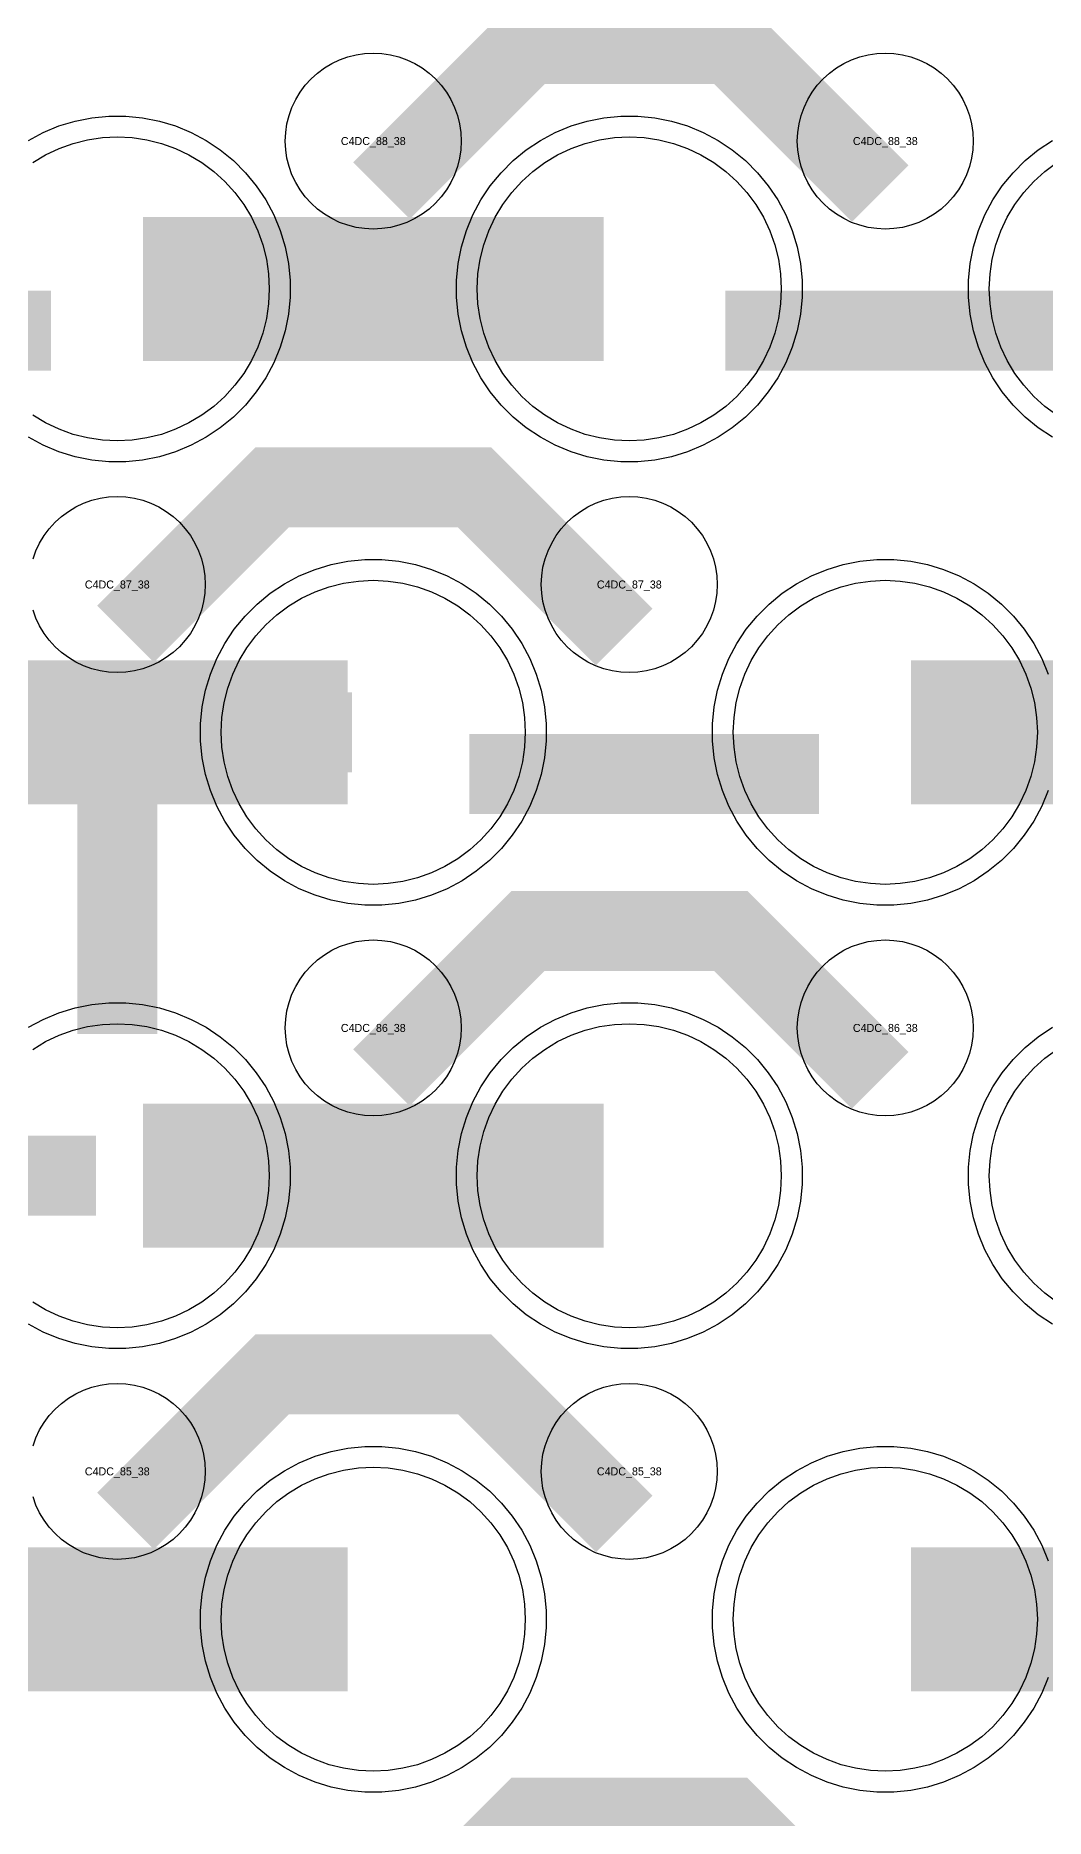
# Model space of a CAD drawing. Extents: x -11880 to 11880, y -14992 to 14992.
# Drawn here: x 134 to 450, y -3124 to -2567 of the extents above; entities that cross this region are included whole.
import ezdxf
from ezdxf.enums import TextEntityAlignment as Align

# ---------------------------------------------------------------- set-up
doc = ezdxf.new("R2010")
doc.units = 0
doc.header["$MEASUREMENT"] = 0
for name, color, linetype in [('GDS_775_DT_237', 138, 'CONTINUOUS'), ('RDL1_FS', 34, 'CONTINUOUS'), ('RDL_BS', 160, 'CONTINUOUS')]:
    doc.layers.add(name, color=color, linetype=linetype)

msp = doc.modelspace()

# ---------------------------------------------------------------- linework, layer by layer
at = {"layer": 'RDL1_FS'}
for points in [[(133.605, -2606.423), (137.605, -2604.025), (141.819, -2602.033), (146.209, -2600.461), (150.732, -2599.329), (155.343, -2598.645), (160, -2598.416), (164.657, -2598.645), (169.268, -2599.329), (173.791, -2600.461), (178.181, -2602.033), (182.395, -2604.025), (186.395, -2606.423), (190.14, -2609.201), (193.594, -2612.331), (196.724, -2615.785), (199.502, -2619.53), (201.9, -2623.53), (203.892, -2627.744), (205.464, -2632.134), (206.596, -2636.657), (207.28, -2641.268), (207.509, -2645.925), (207.28, -2650.582), (206.596, -2655.193), (205.464, -2659.716), (203.892, -2664.106), (201.9, -2668.32), (199.502, -2672.32), (196.724, -2676.065), (193.594, -2679.519), (190.14, -2682.649), (186.395, -2685.427), (182.395, -2687.825), (178.181, -2689.817), (173.791, -2691.389), (169.268, -2692.521), (164.657, -2693.205), (160, -2693.434), (155.343, -2693.205), (150.732, -2692.521), (146.209, -2691.389), (141.819, -2689.817), (137.605, -2687.825), (133.605, -2685.427)], [(453.605, -2685.427), (449.86, -2682.649), (446.406, -2679.519), (443.276, -2676.065), (440.498, -2672.32), (438.1, -2668.32), (436.108, -2664.106), (434.536, -2659.716), (433.404, -2655.193), (432.72, -2650.582), (432.491, -2645.925), (432.72, -2641.268), (433.404, -2636.657), (434.536, -2632.134), (436.108, -2627.744), (438.1, -2623.53), (440.498, -2619.53), (443.276, -2615.785), (446.406, -2612.331), (449.86, -2609.201), (453.605, -2606.423)], [(453.605, -2962.557), (449.86, -2959.779), (446.406, -2956.649), (443.276, -2953.195), (440.498, -2949.45), (438.1, -2945.45), (436.108, -2941.236), (434.536, -2936.846), (433.404, -2932.323), (432.72, -2927.712), (432.491, -2923.055), (432.72, -2918.398), (433.404, -2913.787), (434.536, -2909.264), (436.108, -2904.874), (438.1, -2900.66), (440.498, -2896.66), (443.276, -2892.915), (446.406, -2889.461), (449.86, -2886.331), (453.605, -2883.553)]]:
    msp.add_lwpolyline(points, dxfattribs=at)
for points in [[(320, -2693.434), (315.343, -2693.205), (310.732, -2692.521), (306.209, -2691.389), (301.819, -2689.817), (297.605, -2687.825), (293.605, -2685.427), (289.86, -2682.649), (286.406, -2679.519), (283.276, -2676.065), (280.498, -2672.32), (278.1, -2668.32), (276.108, -2664.106), (274.536, -2659.716), (273.404, -2655.193), (272.72, -2650.582), (272.491, -2645.925), (272.72, -2641.268), (273.404, -2636.657), (274.536, -2632.134), (276.108, -2627.744), (278.1, -2623.53), (280.498, -2619.53), (283.276, -2615.785), (286.406, -2612.331), (289.86, -2609.201), (293.605, -2606.423), (297.605, -2604.025), (301.819, -2602.033), (306.209, -2600.461), (310.732, -2599.329), (315.343, -2598.645), (320, -2598.416), (324.657, -2598.645), (329.268, -2599.329), (333.791, -2600.461), (338.181, -2602.033), (342.395, -2604.025), (346.395, -2606.423), (350.14, -2609.201), (353.594, -2612.331), (356.724, -2615.785), (359.502, -2619.53), (361.9, -2623.53), (363.892, -2627.744), (365.464, -2632.134), (366.596, -2636.657), (367.28, -2641.268), (367.509, -2645.925), (367.28, -2650.582), (366.596, -2655.193), (365.464, -2659.716), (363.892, -2664.106), (361.9, -2668.32), (359.502, -2672.32), (356.724, -2676.065), (353.594, -2679.519), (350.14, -2682.649), (346.395, -2685.427), (342.395, -2687.825), (338.181, -2689.817), (333.791, -2691.389), (329.268, -2692.521), (324.657, -2693.205)], [(400, -3109.129), (395.343, -3108.9), (390.732, -3108.216), (386.209, -3107.084), (381.819, -3105.512), (377.605, -3103.52), (373.605, -3101.122), (369.86, -3098.344), (366.406, -3095.214), (363.276, -3091.76), (360.498, -3088.015), (358.1, -3084.015), (356.108, -3079.801), (354.536, -3075.411), (353.404, -3070.888), (352.72, -3066.277), (352.491, -3061.62), (352.72, -3056.963), (353.404, -3052.352), (354.536, -3047.829), (356.108, -3043.439), (358.1, -3039.225), (360.498, -3035.225), (363.276, -3031.48), (366.406, -3028.026), (369.86, -3024.896), (373.605, -3022.118), (377.605, -3019.72), (381.819, -3017.728), (386.209, -3016.156), (390.732, -3015.024), (395.343, -3014.34), (400, -3014.111), (404.657, -3014.34), (409.268, -3015.024), (413.791, -3016.156), (418.181, -3017.728), (422.395, -3019.72), (426.395, -3022.118), (430.14, -3024.896), (433.594, -3028.026), (436.724, -3031.48), (439.502, -3035.225), (441.9, -3039.225), (443.892, -3043.439), (445.464, -3047.829), (446.596, -3052.352), (447.28, -3056.963), (447.509, -3061.62), (447.28, -3066.277), (446.596, -3070.888), (445.464, -3075.411), (443.892, -3079.801), (441.9, -3084.015), (439.502, -3088.015), (436.724, -3091.76), (433.594, -3095.214), (430.14, -3098.344), (426.395, -3101.122), (422.395, -3103.52), (418.181, -3105.512), (413.791, -3107.084), (409.268, -3108.216), (404.657, -3108.9)]]:
    msp.add_lwpolyline(points, close=True, dxfattribs=at)
for points in [[(168.002, -2645.925, 45, 45, 0), (240.002, -2645.925, 45, 45, 0)], [(240.002, -2645.925, 45, 45, 0), (312.002, -2645.925, 45, 45, 0)], [(408.002, -3061.62, 45, 45, 0), (480.002, -3061.62, 45, 45, 0)]]:
    msp.add_lwpolyline(points, format="xyseb", dxfattribs=at)
at = {"layer": 'RDL1_FS', "color": 11, "true_color": 0xf27172}
for points in [[(240, -2831.999), (235.343, -2831.77), (230.732, -2831.086), (226.209, -2829.954), (221.819, -2828.382), (217.605, -2826.39), (213.605, -2823.992), (209.86, -2821.214), (206.406, -2818.084), (203.276, -2814.63), (200.498, -2810.885), (198.1, -2806.885), (196.108, -2802.671), (194.536, -2798.281), (193.404, -2793.758), (192.72, -2789.147), (192.491, -2784.49), (192.72, -2779.833), (193.404, -2775.222), (194.536, -2770.699), (196.108, -2766.309), (198.1, -2762.095), (200.498, -2758.095), (203.276, -2754.35), (206.406, -2750.896), (209.86, -2747.766), (213.605, -2744.988), (217.605, -2742.59), (221.819, -2740.598), (226.209, -2739.026), (230.732, -2737.894), (235.343, -2737.21), (240, -2736.981), (244.657, -2737.21), (249.268, -2737.894), (253.791, -2739.026), (258.181, -2740.598), (262.395, -2742.59), (266.395, -2744.988), (270.14, -2747.766), (273.594, -2750.896), (276.724, -2754.35), (279.502, -2758.095), (281.9, -2762.095), (283.892, -2766.309), (285.464, -2770.699), (286.596, -2775.222), (287.28, -2779.833), (287.509, -2784.49), (287.28, -2789.147), (286.596, -2793.758), (285.464, -2798.281), (283.892, -2802.671), (281.9, -2806.885), (279.502, -2810.885), (276.724, -2814.63), (273.594, -2818.084), (270.14, -2821.214), (266.395, -2823.992), (262.395, -2826.39), (258.181, -2828.382), (253.791, -2829.954), (249.268, -2831.086), (244.657, -2831.77)], [(400, -2831.999), (395.343, -2831.77), (390.732, -2831.086), (386.209, -2829.954), (381.819, -2828.382), (377.605, -2826.39), (373.605, -2823.992), (369.86, -2821.214), (366.406, -2818.084), (363.276, -2814.63), (360.498, -2810.885), (358.1, -2806.885), (356.108, -2802.671), (354.536, -2798.281), (353.404, -2793.758), (352.72, -2789.147), (352.491, -2784.49), (352.72, -2779.833), (353.404, -2775.222), (354.536, -2770.699), (356.108, -2766.309), (358.1, -2762.095), (360.498, -2758.095), (363.276, -2754.35), (366.406, -2750.896), (369.86, -2747.766), (373.605, -2744.988), (377.605, -2742.59), (381.819, -2740.598), (386.209, -2739.026), (390.732, -2737.894), (395.343, -2737.21), (400, -2736.981), (404.657, -2737.21), (409.268, -2737.894), (413.791, -2739.026), (418.181, -2740.598), (422.395, -2742.59), (426.395, -2744.988), (430.14, -2747.766), (433.594, -2750.896), (436.724, -2754.35), (439.502, -2758.095), (441.9, -2762.095), (443.892, -2766.309), (445.464, -2770.699), (446.596, -2775.222), (447.28, -2779.833), (447.509, -2784.49), (447.28, -2789.147), (446.596, -2793.758), (445.464, -2798.281), (443.892, -2802.671), (441.9, -2806.885), (439.502, -2810.885), (436.724, -2814.63), (433.594, -2818.084), (430.14, -2821.214), (426.395, -2823.992), (422.395, -2826.39), (418.181, -2828.382), (413.791, -2829.954), (409.268, -2831.086), (404.657, -2831.77)], [(320, -2970.564), (315.343, -2970.335), (310.732, -2969.651), (306.209, -2968.519), (301.819, -2966.947), (297.605, -2964.955), (293.605, -2962.557), (289.86, -2959.779), (286.406, -2956.649), (283.276, -2953.195), (280.498, -2949.45), (278.1, -2945.45), (276.108, -2941.236), (274.536, -2936.846), (273.404, -2932.323), (272.72, -2927.712), (272.491, -2923.055), (272.72, -2918.398), (273.404, -2913.787), (274.536, -2909.264), (276.108, -2904.874), (278.1, -2900.66), (280.498, -2896.66), (283.276, -2892.915), (286.406, -2889.461), (289.86, -2886.331), (293.605, -2883.553), (297.605, -2881.155), (301.819, -2879.163), (306.209, -2877.591), (310.732, -2876.459), (315.343, -2875.775), (320, -2875.546), (324.657, -2875.775), (329.268, -2876.459), (333.791, -2877.591), (338.181, -2879.163), (342.395, -2881.155), (346.395, -2883.553), (350.14, -2886.331), (353.594, -2889.461), (356.724, -2892.915), (359.502, -2896.66), (361.9, -2900.66), (363.892, -2904.874), (365.464, -2909.264), (366.596, -2913.787), (367.28, -2918.398), (367.509, -2923.055), (367.28, -2927.712), (366.596, -2932.323), (365.464, -2936.846), (363.892, -2941.236), (361.9, -2945.45), (359.502, -2949.45), (356.724, -2953.195), (353.594, -2956.649), (350.14, -2959.779), (346.395, -2962.557), (342.395, -2964.955), (338.181, -2966.947), (333.791, -2968.519), (329.268, -2969.651), (324.657, -2970.335)], [(240, -3109.129), (235.343, -3108.9), (230.732, -3108.216), (226.209, -3107.084), (221.819, -3105.512), (217.605, -3103.52), (213.605, -3101.122), (209.86, -3098.344), (206.406, -3095.214), (203.276, -3091.76), (200.498, -3088.015), (198.1, -3084.015), (196.108, -3079.801), (194.536, -3075.411), (193.404, -3070.888), (192.72, -3066.277), (192.491, -3061.62), (192.72, -3056.963), (193.404, -3052.352), (194.536, -3047.829), (196.108, -3043.439), (198.1, -3039.225), (200.498, -3035.225), (203.276, -3031.48), (206.406, -3028.026), (209.86, -3024.896), (213.605, -3022.118), (217.605, -3019.72), (221.819, -3017.728), (226.209, -3016.156), (230.732, -3015.024), (235.343, -3014.34), (240, -3014.111), (244.657, -3014.34), (249.268, -3015.024), (253.791, -3016.156), (258.181, -3017.728), (262.395, -3019.72), (266.395, -3022.118), (270.14, -3024.896), (273.594, -3028.026), (276.724, -3031.48), (279.502, -3035.225), (281.9, -3039.225), (283.892, -3043.439), (285.464, -3047.829), (286.596, -3052.352), (287.28, -3056.963), (287.509, -3061.62), (287.28, -3066.277), (286.596, -3070.888), (285.464, -3075.411), (283.892, -3079.801), (281.9, -3084.015), (279.502, -3088.015), (276.724, -3091.76), (273.594, -3095.214), (270.14, -3098.344), (266.395, -3101.122), (262.395, -3103.52), (258.181, -3105.512), (253.791, -3107.084), (249.268, -3108.216), (244.657, -3108.9)]]:
    msp.add_lwpolyline(points, close=True, dxfattribs=at)
for points in [[(88.002, -2784.49, 45, 45, 0), (160.002, -2784.49, 45, 45, 0)], [(160.002, -2784.49, 45, 45, 0), (232.002, -2784.49, 45, 45, 0)], [(408.002, -2784.49, 45, 45, 0), (480.002, -2784.49, 45, 45, 0)], [(168.002, -2923.055, 45, 45, 0), (240.002, -2923.055, 45, 45, 0)], [(240.002, -2923.055, 45, 45, 0), (312.002, -2923.055, 45, 45, 0)], [(88.002, -3061.62, 45, 45, 0), (160.002, -3061.62, 45, 45, 0)], [(160.002, -3061.62, 45, 45, 0), (232.002, -3061.62, 45, 45, 0)]]:
    msp.add_lwpolyline(points, format="xyseb", dxfattribs=at)
msp.add_lwpolyline([(133.605, -2883.553), (137.605, -2881.155), (141.819, -2879.163), (146.209, -2877.591), (150.732, -2876.459), (155.343, -2875.775), (160, -2875.546), (164.657, -2875.775), (169.268, -2876.459), (173.791, -2877.591), (178.181, -2879.163), (182.395, -2881.155), (186.395, -2883.553), (190.14, -2886.331), (193.594, -2889.461), (196.724, -2892.915), (199.502, -2896.66), (201.9, -2900.66), (203.892, -2904.874), (205.464, -2909.264), (206.596, -2913.787), (207.28, -2918.398), (207.509, -2923.055), (207.28, -2927.712), (206.596, -2932.323), (205.464, -2936.846), (203.892, -2941.236), (201.9, -2945.45), (199.502, -2949.45), (196.724, -2953.195), (193.594, -2956.649), (190.14, -2959.779), (186.395, -2962.557), (182.395, -2964.955), (178.181, -2966.947), (173.791, -2968.519), (169.268, -2969.651), (164.657, -2970.335), (160, -2970.564), (155.343, -2970.335), (150.732, -2969.651), (146.209, -2968.519), (141.819, -2966.947), (137.605, -2964.955), (133.605, -2962.557)], dxfattribs=at)
at = {"layer": 'RDL_BS'}
for points in [[(242.562, -2615.239, 25, 25, 0), (288.377, -2569.424, 25, 25, 0), (321.93, -2569.424, 25, 25, 0)], [(398.401, -2616.138, 25, 25, 0), (351.687, -2569.424, 25, 25, 0), (321.929, -2569.424, 25, 25, 0)], [(30.016, -2658.938, 25, 25, 0), (139.281, -2658.938, 25, 25, 0)], [(350.016, -2658.938, 25, 25, 0), (459.281, -2658.938, 25, 25, 0)], [(162.562, -2753.804, 25, 25, 0), (208.377, -2707.989, 25, 25, 0), (241.93, -2707.989, 25, 25, 0)], [(318.401, -2754.703, 25, 25, 0), (271.687, -2707.989, 25, 25, 0), (241.929, -2707.989, 25, 25, 0)], [(242.562, -2892.369, 25, 25, 0), (288.377, -2846.554, 25, 25, 0), (321.93, -2846.554, 25, 25, 0)], [(398.401, -2893.268, 25, 25, 0), (351.687, -2846.554, 25, 25, 0), (321.929, -2846.554, 25, 25, 0)], [(162.562, -3030.934, 25, 25, 0), (208.377, -2985.119, 25, 25, 0), (241.93, -2985.119, 25, 25, 0)], [(318.401, -3031.833, 25, 25, 0), (271.687, -2985.119, 25, 25, 0), (241.929, -2985.119, 25, 25, 0)], [(242.562, -3169.499, 25, 25, 0), (288.377, -3123.684, 25, 25, 0), (321.93, -3123.684, 25, 25, 0)], [(398.401, -3170.398, 25, 25, 0), (351.687, -3123.684, 25, 25, 0), (321.929, -3123.684, 25, 25, 0)]]:
    msp.add_lwpolyline(points, format="xyseb", dxfattribs=at)
for points in [[(240, -2627.231), (237.307, -2627.099), (234.635, -2626.703), (232.016, -2626.046), (229.481, -2625.139), (227.044, -2623.987), (224.72, -2622.594), (222.557, -2620.991), (220.558, -2619.179), (218.746, -2617.18), (217.143, -2615.017), (215.75, -2612.693), (214.598, -2610.256), (213.691, -2607.721), (213.034, -2605.102), (212.638, -2602.43), (212.506, -2599.737), (212.638, -2597.044), (213.034, -2594.372), (213.691, -2591.753), (214.598, -2589.218), (215.75, -2586.781), (217.143, -2584.457), (218.746, -2582.294), (220.558, -2580.295), (222.557, -2578.483), (224.72, -2576.88), (227.044, -2575.487), (229.481, -2574.335), (232.016, -2573.428), (234.635, -2572.771), (237.307, -2572.375), (240, -2572.243), (242.693, -2572.375), (245.365, -2572.771), (247.984, -2573.428), (250.519, -2574.335), (252.956, -2575.487), (255.28, -2576.88), (257.443, -2578.483), (259.442, -2580.295), (261.254, -2582.294), (262.857, -2584.457), (264.25, -2586.781), (265.402, -2589.218), (266.309, -2591.753), (266.966, -2594.372), (267.362, -2597.044), (267.494, -2599.737), (267.362, -2602.43), (266.966, -2605.102), (266.309, -2607.721), (265.402, -2610.256), (264.25, -2612.693), (262.857, -2615.017), (261.254, -2617.18), (259.442, -2619.179), (257.443, -2620.991), (255.28, -2622.594), (252.956, -2623.987), (250.519, -2625.139), (247.984, -2626.046), (245.365, -2626.703), (242.693, -2627.099)], [(400, -2627.231), (397.307, -2627.099), (394.635, -2626.703), (392.016, -2626.046), (389.481, -2625.139), (387.044, -2623.987), (384.72, -2622.594), (382.557, -2620.991), (380.558, -2619.179), (378.746, -2617.18), (377.143, -2615.017), (375.75, -2612.693), (374.598, -2610.256), (373.691, -2607.721), (373.034, -2605.102), (372.638, -2602.43), (372.506, -2599.737), (372.638, -2597.044), (373.034, -2594.372), (373.691, -2591.753), (374.598, -2589.218), (375.75, -2586.781), (377.143, -2584.457), (378.746, -2582.294), (380.558, -2580.295), (382.557, -2578.483), (384.72, -2576.88), (387.044, -2575.487), (389.481, -2574.335), (392.016, -2573.428), (394.635, -2572.771), (397.307, -2572.375), (400, -2572.243), (402.693, -2572.375), (405.365, -2572.771), (407.984, -2573.428), (410.519, -2574.335), (412.956, -2575.487), (415.28, -2576.88), (417.443, -2578.483), (419.442, -2580.295), (421.254, -2582.294), (422.857, -2584.457), (424.25, -2586.781), (425.402, -2589.218), (426.309, -2591.753), (426.966, -2594.372), (427.362, -2597.044), (427.494, -2599.737), (427.362, -2602.43), (426.966, -2605.102), (426.309, -2607.721), (425.402, -2610.256), (424.25, -2612.693), (422.857, -2615.017), (421.254, -2617.18), (419.442, -2619.179), (417.443, -2620.991), (415.28, -2622.594), (412.956, -2623.987), (410.519, -2625.139), (407.984, -2626.046), (405.365, -2626.703), (402.693, -2627.099)], [(317.356, -2699.925), (312.062, -2699.408), (306.835, -2698.362), (301.795, -2696.831), (296.885, -2694.8), (292.223, -2692.308), (287.809, -2689.361), (283.708, -2685.999), (279.926, -2682.217), (276.564, -2678.116), (273.617, -2673.702), (271.125, -2669.04), (269.094, -2664.13), (267.563, -2659.09), (266.517, -2653.863), (266, -2648.569), (266, -2643.281), (266.517, -2637.987), (267.563, -2632.76), (269.094, -2627.72), (271.125, -2622.81), (273.617, -2618.148), (276.564, -2613.734), (279.926, -2609.633), (283.708, -2605.851), (287.809, -2602.489), (292.223, -2599.542), (296.885, -2597.05), (301.795, -2595.019), (306.835, -2593.488), (312.062, -2592.442), (317.356, -2591.925), (322.644, -2591.925), (327.938, -2592.442), (333.165, -2593.488), (338.205, -2595.019), (343.115, -2597.05), (347.777, -2599.542), (352.191, -2602.489), (356.292, -2605.851), (360.074, -2609.633), (363.436, -2613.734), (366.383, -2618.148), (368.875, -2622.81), (370.906, -2627.72), (372.437, -2632.76), (373.483, -2637.987), (374, -2643.281), (374, -2648.569), (373.483, -2653.863), (372.437, -2659.09), (370.906, -2664.13), (368.875, -2669.04), (366.383, -2673.702), (363.436, -2678.116), (360.074, -2682.217), (356.292, -2685.999), (352.191, -2689.361), (347.777, -2692.308), (343.115, -2694.8), (338.205, -2696.831), (333.165, -2698.362), (327.938, -2699.408), (322.644, -2699.925)], [(320, -2765.796), (317.307, -2765.664), (314.635, -2765.268), (312.016, -2764.611), (309.481, -2763.704), (307.044, -2762.552), (304.72, -2761.159), (302.557, -2759.556), (300.558, -2757.744), (298.746, -2755.745), (297.143, -2753.582), (295.75, -2751.258), (294.598, -2748.821), (293.691, -2746.286), (293.034, -2743.667), (292.638, -2740.995), (292.506, -2738.302), (292.638, -2735.609), (293.034, -2732.937), (293.691, -2730.318), (294.598, -2727.783), (295.75, -2725.346), (297.143, -2723.022), (298.746, -2720.859), (300.558, -2718.86), (302.557, -2717.048), (304.72, -2715.445), (307.044, -2714.052), (309.481, -2712.9), (312.016, -2711.993), (314.635, -2711.336), (317.307, -2710.94), (320, -2710.808), (322.693, -2710.94), (325.365, -2711.336), (327.984, -2711.993), (330.519, -2712.9), (332.956, -2714.052), (335.28, -2715.445), (337.443, -2717.048), (339.442, -2718.86), (341.254, -2720.859), (342.857, -2723.022), (344.25, -2725.346), (345.402, -2727.783), (346.309, -2730.318), (346.966, -2732.937), (347.362, -2735.609), (347.494, -2738.302), (347.362, -2740.995), (346.966, -2743.667), (346.309, -2746.286), (345.402, -2748.821), (344.25, -2751.258), (342.857, -2753.582), (341.254, -2755.745), (339.442, -2757.744), (337.443, -2759.556), (335.28, -2761.159), (332.956, -2762.552), (330.519, -2763.704), (327.984, -2764.611), (325.365, -2765.268), (322.693, -2765.664)], [(240, -2904.361), (237.307, -2904.229), (234.635, -2903.833), (232.016, -2903.176), (229.481, -2902.269), (227.044, -2901.117), (224.72, -2899.724), (222.557, -2898.121), (220.558, -2896.309), (218.746, -2894.31), (217.143, -2892.147), (215.75, -2889.823), (214.598, -2887.386), (213.691, -2884.851), (213.034, -2882.232), (212.638, -2879.56), (212.506, -2876.867), (212.638, -2874.174), (213.034, -2871.502), (213.691, -2868.883), (214.598, -2866.348), (215.75, -2863.911), (217.143, -2861.587), (218.746, -2859.424), (220.558, -2857.425), (222.557, -2855.613), (224.72, -2854.01), (227.044, -2852.617), (229.481, -2851.465), (232.016, -2850.558), (234.635, -2849.901), (237.307, -2849.505), (240, -2849.373), (242.693, -2849.505), (245.365, -2849.901), (247.984, -2850.558), (250.519, -2851.465), (252.956, -2852.617), (255.28, -2854.01), (257.443, -2855.613), (259.442, -2857.425), (261.254, -2859.424), (262.857, -2861.587), (264.25, -2863.911), (265.402, -2866.348), (266.309, -2868.883), (266.966, -2871.502), (267.362, -2874.174), (267.494, -2876.867), (267.362, -2879.56), (266.966, -2882.232), (266.309, -2884.851), (265.402, -2887.386), (264.25, -2889.823), (262.857, -2892.147), (261.254, -2894.31), (259.442, -2896.309), (257.443, -2898.121), (255.28, -2899.724), (252.956, -2901.117), (250.519, -2902.269), (247.984, -2903.176), (245.365, -2903.833), (242.693, -2904.229)], [(400, -2904.361), (397.307, -2904.229), (394.635, -2903.833), (392.016, -2903.176), (389.481, -2902.269), (387.044, -2901.117), (384.72, -2899.724), (382.557, -2898.121), (380.558, -2896.309), (378.746, -2894.31), (377.143, -2892.147), (375.75, -2889.823), (374.598, -2887.386), (373.691, -2884.851), (373.034, -2882.232), (372.638, -2879.56), (372.506, -2876.867), (372.638, -2874.174), (373.034, -2871.502), (373.691, -2868.883), (374.598, -2866.348), (375.75, -2863.911), (377.143, -2861.587), (378.746, -2859.424), (380.558, -2857.425), (382.557, -2855.613), (384.72, -2854.01), (387.044, -2852.617), (389.481, -2851.465), (392.016, -2850.558), (394.635, -2849.901), (397.307, -2849.505), (400, -2849.373), (402.693, -2849.505), (405.365, -2849.901), (407.984, -2850.558), (410.519, -2851.465), (412.956, -2852.617), (415.28, -2854.01), (417.443, -2855.613), (419.442, -2857.425), (421.254, -2859.424), (422.857, -2861.587), (424.25, -2863.911), (425.402, -2866.348), (426.309, -2868.883), (426.966, -2871.502), (427.362, -2874.174), (427.494, -2876.867), (427.362, -2879.56), (426.966, -2882.232), (426.309, -2884.851), (425.402, -2887.386), (424.25, -2889.823), (422.857, -2892.147), (421.254, -2894.31), (419.442, -2896.309), (417.443, -2898.121), (415.28, -2899.724), (412.956, -2901.117), (410.519, -2902.269), (407.984, -2903.176), (405.365, -2903.833), (402.693, -2904.229)], [(320, -3042.926), (317.307, -3042.794), (314.635, -3042.398), (312.016, -3041.741), (309.481, -3040.834), (307.044, -3039.682), (304.72, -3038.289), (302.557, -3036.686), (300.558, -3034.874), (298.746, -3032.875), (297.143, -3030.712), (295.75, -3028.388), (294.598, -3025.951), (293.691, -3023.416), (293.034, -3020.797), (292.638, -3018.125), (292.506, -3015.432), (292.638, -3012.739), (293.034, -3010.067), (293.691, -3007.448), (294.598, -3004.913), (295.75, -3002.476), (297.143, -3000.152), (298.746, -2997.989), (300.558, -2995.99), (302.557, -2994.178), (304.72, -2992.575), (307.044, -2991.182), (309.481, -2990.03), (312.016, -2989.123), (314.635, -2988.466), (317.307, -2988.07), (320, -2987.938), (322.693, -2988.07), (325.365, -2988.466), (327.984, -2989.123), (330.519, -2990.03), (332.956, -2991.182), (335.28, -2992.575), (337.443, -2994.178), (339.442, -2995.99), (341.254, -2997.989), (342.857, -3000.152), (344.25, -3002.476), (345.402, -3004.913), (346.309, -3007.448), (346.966, -3010.067), (347.362, -3012.739), (347.494, -3015.432), (347.362, -3018.125), (346.966, -3020.797), (346.309, -3023.416), (345.402, -3025.951), (344.25, -3028.388), (342.857, -3030.712), (341.254, -3032.875), (339.442, -3034.874), (337.443, -3036.686), (335.28, -3038.289), (332.956, -3039.682), (330.519, -3040.834), (327.984, -3041.741), (325.365, -3042.398), (322.693, -3042.794)]]:
    msp.add_lwpolyline(points, close=True, dxfattribs=at)
for points in [[(132.223, -2599.542), (136.885, -2597.05), (141.795, -2595.019), (146.835, -2593.488), (152.062, -2592.442), (157.356, -2591.925), (162.644, -2591.925), (167.938, -2592.442), (173.165, -2593.488), (178.205, -2595.019), (183.115, -2597.05), (187.777, -2599.542), (192.191, -2602.489), (196.292, -2605.851), (200.074, -2609.633), (203.436, -2613.734), (206.383, -2618.148), (208.875, -2622.81), (210.906, -2627.72), (212.437, -2632.76), (213.483, -2637.987), (214, -2643.281), (214, -2648.569), (213.483, -2653.863), (212.437, -2659.09), (210.906, -2664.13), (208.875, -2669.04), (206.383, -2673.702), (203.436, -2678.116), (200.074, -2682.217), (196.292, -2685.999), (192.191, -2689.361), (187.777, -2692.308), (183.115, -2694.8), (178.205, -2696.831), (173.165, -2698.362), (167.938, -2699.408), (162.644, -2699.925), (157.356, -2699.925), (152.062, -2699.408), (146.835, -2698.362), (141.795, -2696.831), (136.885, -2694.8), (132.223, -2692.308)], [(452.223, -2692.308), (447.809, -2689.361), (443.708, -2685.999), (439.926, -2682.217), (436.564, -2678.116), (433.617, -2673.702), (431.125, -2669.04), (429.094, -2664.13), (427.563, -2659.09), (426.517, -2653.863), (426, -2648.569), (426, -2643.281), (426.517, -2637.987), (427.563, -2632.76), (429.094, -2627.72), (431.125, -2622.81), (433.617, -2618.148), (436.564, -2613.734), (439.926, -2609.633), (443.708, -2605.851), (447.809, -2602.489), (452.223, -2599.542)], [(133.691, -2730.318), (134.598, -2727.783), (135.75, -2725.346), (137.143, -2723.022), (138.746, -2720.859), (140.558, -2718.86), (142.557, -2717.048), (144.72, -2715.445), (147.044, -2714.052), (149.481, -2712.9), (152.016, -2711.993), (154.635, -2711.336), (157.307, -2710.94), (160, -2710.808), (162.693, -2710.94), (165.365, -2711.336), (167.984, -2711.993), (170.519, -2712.9), (172.956, -2714.052), (175.28, -2715.445), (177.443, -2717.048), (179.442, -2718.86), (181.254, -2720.859), (182.857, -2723.022), (184.25, -2725.346), (185.402, -2727.783), (186.309, -2730.318), (186.966, -2732.937), (187.362, -2735.609), (187.494, -2738.302), (187.362, -2740.995), (186.966, -2743.667), (186.309, -2746.286), (185.402, -2748.821), (184.25, -2751.258), (182.857, -2753.582), (181.254, -2755.745), (179.442, -2757.744), (177.443, -2759.556), (175.28, -2761.159), (172.956, -2762.552), (170.519, -2763.704), (167.984, -2764.611), (165.365, -2765.268), (162.693, -2765.664), (160, -2765.796), (157.307, -2765.664), (154.635, -2765.268), (152.016, -2764.611), (149.481, -2763.704), (147.044, -2762.552), (144.72, -2761.159), (142.557, -2759.556), (140.558, -2757.744), (138.746, -2755.745), (137.143, -2753.582), (135.75, -2751.258), (134.598, -2748.821), (133.691, -2746.286)], [(452.223, -2969.438), (447.809, -2966.491), (443.708, -2963.129), (439.926, -2959.347), (436.564, -2955.246), (433.617, -2950.832), (431.125, -2946.17), (429.094, -2941.26), (427.563, -2936.22), (426.517, -2930.993), (426, -2925.699), (426, -2920.411), (426.517, -2915.117), (427.563, -2909.89), (429.094, -2904.85), (431.125, -2899.94), (433.617, -2895.278), (436.564, -2890.864), (439.926, -2886.763), (443.708, -2882.981), (447.809, -2879.619), (452.223, -2876.672)], [(133.691, -3007.448), (134.598, -3004.913), (135.75, -3002.476), (137.143, -3000.152), (138.746, -2997.989), (140.558, -2995.99), (142.557, -2994.178), (144.72, -2992.575), (147.044, -2991.182), (149.481, -2990.03), (152.016, -2989.123), (154.635, -2988.466), (157.307, -2988.07), (160, -2987.938), (162.693, -2988.07), (165.365, -2988.466), (167.984, -2989.123), (170.519, -2990.03), (172.956, -2991.182), (175.28, -2992.575), (177.443, -2994.178), (179.442, -2995.99), (181.254, -2997.989), (182.857, -3000.152), (184.25, -3002.476), (185.402, -3004.913), (186.309, -3007.448), (186.966, -3010.067), (187.362, -3012.739), (187.494, -3015.432), (187.362, -3018.125), (186.966, -3020.797), (186.309, -3023.416), (185.402, -3025.951), (184.25, -3028.388), (182.857, -3030.712), (181.254, -3032.875), (179.442, -3034.874), (177.443, -3036.686), (175.28, -3038.289), (172.956, -3039.682), (170.519, -3040.834), (167.984, -3041.741), (165.365, -3042.398), (162.693, -3042.794), (160, -3042.926), (157.307, -3042.794), (154.635, -3042.398), (152.016, -3041.741), (149.481, -3040.834), (147.044, -3039.682), (144.72, -3038.289), (142.557, -3036.686), (140.558, -3034.874), (138.746, -3032.875), (137.143, -3030.712), (135.75, -3028.388), (134.598, -3025.951), (133.691, -3023.416)], [(450.906, -3079.825), (448.875, -3084.735), (446.383, -3089.397), (443.436, -3093.811), (440.074, -3097.912), (436.292, -3101.694), (432.191, -3105.056), (427.777, -3108.003), (423.115, -3110.495), (418.205, -3112.526), (413.165, -3114.057), (407.938, -3115.103), (402.644, -3115.62), (397.356, -3115.62), (392.062, -3115.103), (386.835, -3114.057), (381.795, -3112.526), (376.885, -3110.495), (372.223, -3108.003), (367.809, -3105.056), (363.708, -3101.694), (359.926, -3097.912), (356.564, -3093.811), (353.617, -3089.397), (351.125, -3084.735), (349.094, -3079.825), (347.563, -3074.785), (346.517, -3069.558), (346, -3064.264), (346, -3058.976), (346.517, -3053.682), (347.563, -3048.455), (349.094, -3043.415), (351.125, -3038.505), (353.617, -3033.843), (356.564, -3029.429), (359.926, -3025.328), (363.708, -3021.546), (367.809, -3018.184), (372.223, -3015.237), (376.885, -3012.745), (381.795, -3010.714), (386.835, -3009.183), (392.062, -3008.137), (397.356, -3007.62), (402.644, -3007.62), (407.938, -3008.137), (413.165, -3009.183), (418.205, -3010.714), (423.115, -3012.745), (427.777, -3015.237), (432.191, -3018.184), (436.292, -3021.546), (440.074, -3025.328), (443.436, -3029.429), (446.383, -3033.843), (448.875, -3038.505), (450.906, -3043.415)]]:
    msp.add_lwpolyline(points, dxfattribs=at)
at = {"layer": 'RDL_BS', "color": 11, "true_color": 0xf27172}
for points in [[(237.356, -2838.49), (232.062, -2837.973), (226.835, -2836.927), (221.795, -2835.396), (216.885, -2833.365), (212.223, -2830.873), (207.809, -2827.926), (203.708, -2824.564), (199.926, -2820.782), (196.564, -2816.681), (193.617, -2812.267), (191.125, -2807.605), (189.094, -2802.695), (187.563, -2797.655), (186.517, -2792.428), (186, -2787.134), (186, -2781.846), (186.517, -2776.552), (187.563, -2771.325), (189.094, -2766.285), (191.125, -2761.375), (193.617, -2756.713), (196.564, -2752.299), (199.926, -2748.198), (203.708, -2744.416), (207.809, -2741.054), (212.223, -2738.107), (216.885, -2735.615), (221.795, -2733.584), (226.835, -2732.053), (232.062, -2731.007), (237.356, -2730.49), (242.644, -2730.49), (247.938, -2731.007), (253.165, -2732.053), (258.205, -2733.584), (263.115, -2735.615), (267.777, -2738.107), (272.191, -2741.054), (276.292, -2744.416), (280.074, -2748.198), (283.436, -2752.299), (286.383, -2756.713), (288.875, -2761.375), (290.906, -2766.285), (292.437, -2771.325), (293.483, -2776.552), (294, -2781.846), (294, -2787.134), (293.483, -2792.428), (292.437, -2797.655), (290.906, -2802.695), (288.875, -2807.605), (286.383, -2812.267), (283.436, -2816.681), (280.074, -2820.782), (276.292, -2824.564), (272.191, -2827.926), (267.777, -2830.873), (263.115, -2833.365), (258.205, -2835.396), (253.165, -2836.927), (247.938, -2837.973), (242.644, -2838.49)], [(317.356, -2977.055), (312.062, -2976.538), (306.835, -2975.492), (301.795, -2973.961), (296.885, -2971.93), (292.223, -2969.438), (287.809, -2966.491), (283.708, -2963.129), (279.926, -2959.347), (276.564, -2955.246), (273.617, -2950.832), (271.125, -2946.17), (269.094, -2941.26), (267.563, -2936.22), (266.517, -2930.993), (266, -2925.699), (266, -2920.411), (266.517, -2915.117), (267.563, -2909.89), (269.094, -2904.85), (271.125, -2899.94), (273.617, -2895.278), (276.564, -2890.864), (279.926, -2886.763), (283.708, -2882.981), (287.809, -2879.619), (292.223, -2876.672), (296.885, -2874.18), (301.795, -2872.149), (306.835, -2870.618), (312.062, -2869.572), (317.356, -2869.055), (322.644, -2869.055), (327.938, -2869.572), (333.165, -2870.618), (338.205, -2872.149), (343.115, -2874.18), (347.777, -2876.672), (352.191, -2879.619), (356.292, -2882.981), (360.074, -2886.763), (363.436, -2890.864), (366.383, -2895.278), (368.875, -2899.94), (370.906, -2904.85), (372.437, -2909.89), (373.483, -2915.117), (374, -2920.411), (374, -2925.699), (373.483, -2930.993), (372.437, -2936.22), (370.906, -2941.26), (368.875, -2946.17), (366.383, -2950.832), (363.436, -2955.246), (360.074, -2959.347), (356.292, -2963.129), (352.191, -2966.491), (347.777, -2969.438), (343.115, -2971.93), (338.205, -2973.961), (333.165, -2975.492), (327.938, -2976.538), (322.644, -2977.055)], [(237.356, -3115.62), (232.062, -3115.103), (226.835, -3114.057), (221.795, -3112.526), (216.885, -3110.495), (212.223, -3108.003), (207.809, -3105.056), (203.708, -3101.694), (199.926, -3097.912), (196.564, -3093.811), (193.617, -3089.397), (191.125, -3084.735), (189.094, -3079.825), (187.563, -3074.785), (186.517, -3069.558), (186, -3064.264), (186, -3058.976), (186.517, -3053.682), (187.563, -3048.455), (189.094, -3043.415), (191.125, -3038.505), (193.617, -3033.843), (196.564, -3029.429), (199.926, -3025.328), (203.708, -3021.546), (207.809, -3018.184), (212.223, -3015.237), (216.885, -3012.745), (221.795, -3010.714), (226.835, -3009.183), (232.062, -3008.137), (237.356, -3007.62), (242.644, -3007.62), (247.938, -3008.137), (253.165, -3009.183), (258.205, -3010.714), (263.115, -3012.745), (267.777, -3015.237), (272.191, -3018.184), (276.292, -3021.546), (280.074, -3025.328), (283.436, -3029.429), (286.383, -3033.843), (288.875, -3038.505), (290.906, -3043.415), (292.437, -3048.455), (293.483, -3053.682), (294, -3058.976), (294, -3064.264), (293.483, -3069.558), (292.437, -3074.785), (290.906, -3079.825), (288.875, -3084.735), (286.383, -3089.397), (283.436, -3093.811), (280.074, -3097.912), (276.292, -3101.694), (272.191, -3105.056), (267.777, -3108.003), (263.115, -3110.495), (258.205, -3112.526), (253.165, -3114.057), (247.938, -3115.103), (242.644, -3115.62)]]:
    msp.add_lwpolyline(points, close=True, dxfattribs=at)
for points in [[(450.906, -2802.695), (448.875, -2807.605), (446.383, -2812.267), (443.436, -2816.681), (440.074, -2820.782), (436.292, -2824.564), (432.191, -2827.926), (427.777, -2830.873), (423.115, -2833.365), (418.205, -2835.396), (413.165, -2836.927), (407.938, -2837.973), (402.644, -2838.49), (397.356, -2838.49), (392.062, -2837.973), (386.835, -2836.927), (381.795, -2835.396), (376.885, -2833.365), (372.223, -2830.873), (367.809, -2827.926), (363.708, -2824.564), (359.926, -2820.782), (356.564, -2816.681), (353.617, -2812.267), (351.125, -2807.605), (349.094, -2802.695), (347.563, -2797.655), (346.517, -2792.428), (346, -2787.134), (346, -2781.846), (346.517, -2776.552), (347.563, -2771.325), (349.094, -2766.285), (351.125, -2761.375), (353.617, -2756.713), (356.564, -2752.299), (359.926, -2748.198), (363.708, -2744.416), (367.809, -2741.054), (372.223, -2738.107), (376.885, -2735.615), (381.795, -2733.584), (386.835, -2732.053), (392.062, -2731.007), (397.356, -2730.49), (402.644, -2730.49), (407.938, -2731.007), (413.165, -2732.053), (418.205, -2733.584), (423.115, -2735.615), (427.777, -2738.107), (432.191, -2741.054), (436.292, -2744.416), (440.074, -2748.198), (443.436, -2752.299), (446.383, -2756.713), (448.875, -2761.375), (450.906, -2766.285)], [(132.223, -2876.672), (136.885, -2874.18), (141.795, -2872.149), (146.835, -2870.618), (152.062, -2869.572), (157.356, -2869.055), (162.644, -2869.055), (167.938, -2869.572), (173.165, -2870.618), (178.205, -2872.149), (183.115, -2874.18), (187.777, -2876.672), (192.191, -2879.619), (196.292, -2882.981), (200.074, -2886.763), (203.436, -2890.864), (206.383, -2895.278), (208.875, -2899.94), (210.906, -2904.85), (212.437, -2909.89), (213.483, -2915.117), (214, -2920.411), (214, -2925.699), (213.483, -2930.993), (212.437, -2936.22), (210.906, -2941.26), (208.875, -2946.17), (206.383, -2950.832), (203.436, -2955.246), (200.074, -2959.347), (196.292, -2963.129), (192.191, -2966.491), (187.777, -2969.438), (183.115, -2971.93), (178.205, -2973.961), (173.165, -2975.492), (167.938, -2976.538), (162.644, -2977.055), (157.356, -2977.055), (152.062, -2976.538), (146.835, -2975.492), (141.795, -2973.961), (136.885, -2971.93), (132.223, -2969.438)]]:
    msp.add_lwpolyline(points, dxfattribs=at)
for points in [[(160, -2878.767, 25, 25, 0), (160, -2771.99, 25, 25, 0)], [(160, -2878.767, 25, 25, 0), (160, -2771.99, 25, 25, 0)], [(147.5, -2784.49, 25, 25, 0), (212.167, -2784.49, 25, 25, 0)], [(147.5, -2784.49, 25, 25, 0), (233.333, -2784.49, 25, 25, 0)], [(270.016, -2797.503, 25, 25, 0), (379.281, -2797.503, 25, 25, 0)], [(67.5, -2923.055, 25, 25, 0), (132.167, -2923.055, 25, 25, 0)], [(67.5, -2923.055, 25, 25, 0), (153.333, -2923.055, 25, 25, 0)]]:
    msp.add_lwpolyline(points, format="xyseb", dxfattribs=at)

# ---------------------------------------------------------------- texts
at = {"layer": 'GDS_775_DT_237'}
for s, p in [('C4DC_88_38', (240, -2599.737)), ('C4DC_88_38', (240, -2599.737)), ('C4DC_88_38', (400, -2599.737)), ('C4DC_88_38', (400, -2599.737)), ('C4DC_87_38', (160, -2738.302)), ('C4DC_87_38', (160, -2738.302)), ('C4DC_87_38', (320, -2738.302)), ('C4DC_87_38', (320, -2738.302)), ('C4DC_86_38', (240, -2876.867)), ('C4DC_86_38', (240, -2876.867)), ('C4DC_86_38', (400, -2876.867)), ('C4DC_86_38', (400, -2876.867)), ('C4DC_85_38', (160, -3015.432)), ('C4DC_85_38', (160, -3015.432)), ('C4DC_85_38', (320, -3015.432)), ('C4DC_85_38', (320, -3015.432))]:
    msp.add_text(s, height=2.5, dxfattribs=at).set_placement(p, align=Align.MIDDLE_CENTER)

doc.saveas('drawing.dxf')
